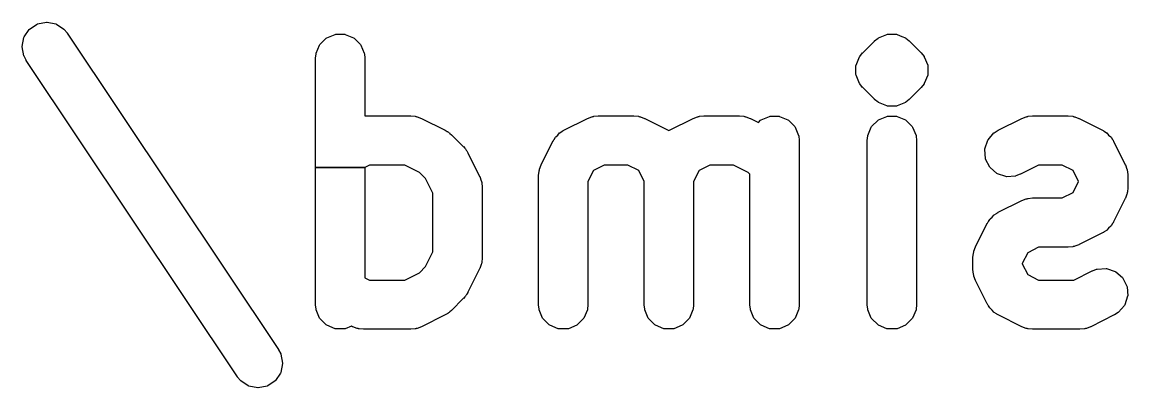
# Model space of a CAD drawing. Extents: x 123.7 to 175.4, y -115.3 to -87.
# Drawn here: x 157.321 to 160.91, y -93.765 to -92.576 of the extents above; entities that cross this region are included whole.
import ezdxf

# ---------------------------------------------------------------- set-up
doc = ezdxf.new("R2010")
doc.units = 0
doc.layers.add('BLACK', color=7, linetype='CONTINUOUS')

msp = doc.modelspace()

# ---------------------------------------------------------------- linework, layer by layer
at = {"layer": 'BLACK', "linetype": 'CONTINUOUS'}
for p, q in [((157.36991, -92.582719), (157.371714, -92.581974)), ((157.371714, -92.581974), (157.400422, -92.576295)), ((157.400422, -92.576295), (157.402373, -92.576297)), ((157.402373, -92.576297), (157.431067, -92.582036)), ((157.431067, -92.582036), (157.432868, -92.582785)), ((157.327898, -92.624645), (157.344181, -92.60033)), ((157.344181, -92.60033), (157.345561, -92.598952)), ((157.345561, -92.598952), (157.36991, -92.582719)), ((157.432868, -92.582785), (157.457183, -92.599068)), ((157.457183, -92.599068), (157.458269, -92.600054)), ((157.458269, -92.600054), (157.467585, -92.611429)), ((157.467585, -92.611429), (157.467877, -92.611824)), ((157.467877, -92.611824), (158.15359, -93.640395)), ((158.310113, -92.627316), (158.337149, -92.616117)), ((158.337149, -92.616117), (158.339062, -92.615736)), ((158.339062, -92.615736), (158.368326, -92.615736)), ((158.368326, -92.615736), (158.370239, -92.616117)), ((158.370239, -92.616117), (158.397275, -92.627316)), ((160.100589, -92.627316), (160.127625, -92.616117)), ((160.127625, -92.616117), (160.129538, -92.615736)), ((160.129538, -92.615736), (160.158802, -92.615736)), ((160.158802, -92.615736), (160.160716, -92.616117)), ((160.160716, -92.616117), (160.176352, -92.622594)), ((157.32141, -92.65514), (157.327149, -92.626446)), ((157.327149, -92.626446), (157.327898, -92.624645)), ((158.275516, -92.67775), (158.286715, -92.650714)), ((158.286715, -92.650714), (158.287798, -92.649091)), ((158.287798, -92.649091), (158.30849, -92.628399)), ((158.30849, -92.628399), (158.310113, -92.627316)), ((158.397275, -92.627316), (158.398898, -92.628399)), ((158.398898, -92.628399), (158.41959, -92.649091)), ((158.41959, -92.649091), (158.420673, -92.650714)), ((158.420673, -92.650714), (158.431872, -92.67775)), ((160.049506, -92.675821), (160.087601, -92.637726)), ((160.087601, -92.637726), (160.087965, -92.637397)), ((160.087965, -92.637397), (160.09933, -92.62807)), ((160.09933, -92.62807), (160.100589, -92.627316)), ((160.176352, -92.622594), (160.176351, -92.622594)), ((160.176351, -92.622594), (160.18775, -92.627315)), ((160.18775, -92.627315), (160.189009, -92.628069)), ((160.189009, -92.628069), (160.200374, -92.637396)), ((160.200374, -92.637396), (160.200737, -92.637725)), ((160.200737, -92.637725), (160.238833, -92.67582)), ((157.321408, -92.657091), (157.32141, -92.65514)), ((157.327087, -92.685799), (157.321408, -92.657091)), ((157.32758, -92.687181), (157.327087, -92.685799)), ((157.334497, -92.700155), (157.32758, -92.687181)), ((158.273718, -92.693805), (158.275159, -92.679173)), ((158.275159, -92.679173), (158.275516, -92.67775)), ((158.431872, -92.67775), (158.432229, -92.679173)), ((158.432229, -92.679173), (158.43367, -92.693805)), ((160.027897, -92.715846), (160.039096, -92.688809)), ((160.039096, -92.688809), (160.039906, -92.687594)), ((160.039851, -92.687549), (160.049177, -92.676185)), ((160.039906, -92.687594), (160.039851, -92.687549)), ((160.049177, -92.676185), (160.049506, -92.675821)), ((160.238833, -92.67582), (160.239163, -92.676184)), ((160.239163, -92.676184), (160.248491, -92.687549)), ((160.248491, -92.687549), (160.249245, -92.688808)), ((160.249245, -92.688808), (160.260444, -92.715844)), ((157.334749, -92.700577), (157.334497, -92.700155)), ((158.020463, -93.729147), (157.334749, -92.700577)), ((158.273694, -92.694295), (158.273718, -92.693805)), ((158.273694, -93.048499), (158.273694, -92.694295)), ((158.43367, -92.693805), (158.433694, -92.694295)), ((158.433694, -92.694295), (158.433694, -92.880961)), ((160.027516, -92.717759), (160.027897, -92.715846)), ((160.027516, -92.747021), (160.027516, -92.717759)), ((160.260444, -92.715844), (160.260825, -92.717757)), ((160.260825, -92.717757), (160.260825, -92.747023)), ((160.027897, -92.748934), (160.027516, -92.747021)), ((160.039096, -92.775971), (160.027897, -92.748934)), ((160.260444, -92.748936), (160.249245, -92.775972)), ((160.260825, -92.747023), (160.260444, -92.748936)), ((160.03985, -92.77723), (160.039096, -92.775971)), ((160.049177, -92.788595), (160.03985, -92.77723)), ((160.049506, -92.788959), (160.049177, -92.788595)), ((160.087601, -92.827054), (160.049506, -92.788959)), ((160.238833, -92.78896), (160.200737, -92.827055)), ((160.239163, -92.788596), (160.238833, -92.78896)), ((160.248491, -92.777231), (160.239163, -92.788596)), ((160.249245, -92.775972), (160.248491, -92.777231)), ((160.087965, -92.827383), (160.087601, -92.827054)), ((160.09933, -92.83671), (160.087965, -92.827383)), ((160.200374, -92.827384), (160.189009, -92.836711)), ((160.200737, -92.827055), (160.200374, -92.827384)), ((160.100589, -92.837464), (160.09933, -92.83671)), ((160.127625, -92.848663), (160.100589, -92.837464)), ((160.129538, -92.849044), (160.127625, -92.848663)), ((160.158802, -92.849044), (160.129538, -92.849044)), ((160.160715, -92.848663), (160.158802, -92.849044)), ((160.176868, -92.841972), (160.160715, -92.848663)), ((160.18775, -92.837465), (160.176868, -92.841972)), ((160.189009, -92.836711), (160.18775, -92.837465)), ((158.433694, -92.880961), (158.582266, -92.880961)), ((158.582266, -92.880961), (158.582756, -92.880985)), ((158.582756, -92.880985), (158.597388, -92.882426)), ((158.597388, -92.882426), (158.598811, -92.882782)), ((158.598811, -92.882782), (158.600552, -92.883502)), ((158.600552, -92.883502), (158.602432, -92.883637)), ((158.602432, -92.883637), (158.603863, -92.883954)), ((158.603863, -92.883954), (158.617595, -92.889209)), ((158.617595, -92.889209), (158.618044, -92.889407)), ((158.618044, -92.889407), (158.694233, -92.927503)), ((159.079822, -92.927503), (159.156012, -92.889407)), ((159.156012, -92.889407), (159.156461, -92.889209)), ((159.156461, -92.889209), (159.170193, -92.883954)), ((159.170193, -92.883954), (159.171624, -92.883637)), ((159.171624, -92.883637), (159.173504, -92.883502)), ((159.173504, -92.883502), (159.175246, -92.882782)), ((159.175246, -92.882782), (159.176668, -92.882426)), ((159.176668, -92.882426), (159.1913, -92.880985)), ((159.1913, -92.880985), (159.19179, -92.880961)), ((159.19179, -92.880961), (159.306075, -92.880961)), ((159.306075, -92.880961), (159.306565, -92.880985)), ((159.306565, -92.880985), (159.321197, -92.882426)), ((159.321197, -92.882426), (159.32262, -92.882782)), ((159.32262, -92.882782), (159.324361, -92.883502)), ((159.324361, -92.883502), (159.326241, -92.883637)), ((159.326241, -92.883637), (159.327672, -92.883954)), ((159.327672, -92.883954), (159.341403, -92.889209)), ((159.341403, -92.889209), (159.341852, -92.889407)), ((159.341852, -92.889407), (159.418043, -92.927503)), ((159.422679, -92.927503), (159.498869, -92.889407)), ((159.498869, -92.889407), (159.499318, -92.889209)), ((159.499318, -92.889209), (159.51305, -92.883954)), ((159.51305, -92.883954), (159.514481, -92.883637)), ((159.514481, -92.883637), (159.516361, -92.883502)), ((159.516361, -92.883502), (159.518103, -92.882782)), ((159.518103, -92.882782), (159.519525, -92.882426)), ((159.519525, -92.882426), (159.534157, -92.880985)), ((159.534157, -92.880985), (159.534647, -92.880961)), ((159.534647, -92.880961), (159.648933, -92.880961)), ((159.648933, -92.880961), (159.649423, -92.880985)), ((159.649423, -92.880985), (159.664055, -92.882426)), ((159.664055, -92.882426), (159.665478, -92.882782)), ((159.665478, -92.882782), (159.667219, -92.883502)), ((159.667219, -92.883502), (159.669099, -92.883637)), ((159.669099, -92.883637), (159.67053, -92.883954)), ((159.67053, -92.883954), (159.684262, -92.889209)), ((159.684262, -92.889209), (159.684711, -92.889407)), ((159.684711, -92.889407), (159.710684, -92.902394)), ((159.710684, -92.902394), (159.718015, -92.895065)), ((159.718015, -92.895065), (159.719637, -92.893982)), ((159.719637, -92.893982), (159.746673, -92.882783)), ((159.746673, -92.882783), (159.748586, -92.882402)), ((159.748586, -92.882402), (159.77785, -92.882402)), ((159.77785, -92.882402), (159.779763, -92.882783)), ((159.779763, -92.882783), (159.806799, -92.893982)), ((159.806799, -92.893982), (159.808422, -92.895065)), ((159.808422, -92.895065), (159.829114, -92.915757)), ((160.078274, -92.915757), (160.098966, -92.895065)), ((160.098966, -92.895065), (160.100589, -92.893982)), ((160.100589, -92.893982), (160.127625, -92.882783)), ((160.127625, -92.882783), (160.129538, -92.882402)), ((160.129538, -92.882402), (160.158802, -92.882402)), ((160.158802, -92.882402), (160.160715, -92.882783)), ((160.160715, -92.882783), (160.187751, -92.893982)), ((160.187751, -92.893982), (160.189374, -92.895065)), ((160.189374, -92.895065), (160.210066, -92.915757)), ((160.489345, -92.927503), (160.565535, -92.889408)), ((160.565535, -92.889408), (160.565984, -92.88921)), ((160.565984, -92.88921), (160.579716, -92.883955)), ((160.579716, -92.883955), (160.581148, -92.883638)), ((160.581148, -92.883638), (160.583022, -92.883504)), ((160.583022, -92.883504), (160.584768, -92.882782)), ((160.584768, -92.882782), (160.586191, -92.882426)), ((160.586191, -92.882426), (160.600823, -92.880985)), ((160.600823, -92.880985), (160.601313, -92.880961)), ((160.601313, -92.880961), (160.715599, -92.880961)), ((160.715599, -92.880961), (160.716089, -92.880985)), ((160.716089, -92.880985), (160.730721, -92.882426)), ((160.730721, -92.882426), (160.732144, -92.882782)), ((160.732144, -92.882782), (160.733885, -92.883502)), ((160.733885, -92.883502), (160.735765, -92.883637)), ((160.735765, -92.883637), (160.737196, -92.883954)), ((160.737196, -92.883954), (160.750928, -92.889209)), ((160.750928, -92.889209), (160.751377, -92.889407)), ((160.751377, -92.889407), (160.827566, -92.927503)), ((158.694233, -92.927503), (158.694661, -92.927743)), ((158.694661, -92.927743), (158.7006, -92.931481)), ((158.7006, -92.931481), (158.702039, -92.932078)), ((158.702039, -92.932078), (158.703295, -92.932832)), ((158.703295, -92.932832), (158.705111, -92.934321)), ((158.705111, -92.934321), (158.707104, -92.935577)), ((158.707104, -92.935577), (158.708218, -92.936533)), ((158.708218, -92.936533), (158.709235, -92.937706)), ((158.709235, -92.937706), (158.714661, -92.942159)), ((159.05991, -92.943364), (159.065838, -92.936532)), ((159.065838, -92.936532), (159.066951, -92.935577)), ((159.066951, -92.935577), (159.07403, -92.931119)), ((159.07403, -92.931119), (159.075183, -92.930121)), ((159.075183, -92.930121), (159.076875, -92.929157)), ((159.076875, -92.929157), (159.077456, -92.928963)), ((159.077456, -92.928963), (159.079395, -92.927743)), ((159.079395, -92.927743), (159.079822, -92.927503)), ((159.418043, -92.927503), (159.418471, -92.927744)), ((159.418471, -92.927744), (159.42036, -92.928933)), ((159.42036, -92.928933), (159.422252, -92.927743)), ((159.422252, -92.927743), (159.422679, -92.927503)), ((159.829114, -92.915757), (159.830197, -92.91738)), ((159.830197, -92.91738), (159.841396, -92.944416)), ((160.065992, -92.944416), (160.077191, -92.91738)), ((160.077191, -92.91738), (160.078274, -92.915757)), ((160.210066, -92.915757), (160.211149, -92.91738)), ((160.211149, -92.91738), (160.222348, -92.944416)), ((160.456188, -92.95864), (160.475362, -92.936532)), ((160.475362, -92.936532), (160.476475, -92.935577)), ((160.476475, -92.935577), (160.488917, -92.927744)), ((160.488917, -92.927744), (160.489345, -92.927503)), ((160.827566, -92.927503), (160.827993, -92.927743)), ((160.827993, -92.927743), (160.829926, -92.928959)), ((160.829926, -92.928959), (160.830514, -92.929156)), ((160.830514, -92.929156), (160.832206, -92.930122)), ((160.832206, -92.930122), (160.833355, -92.931119)), ((160.833355, -92.931119), (160.840437, -92.935577)), ((160.840437, -92.935577), (160.84155, -92.936532)), ((160.84155, -92.936532), (160.847477, -92.943366)), ((158.714661, -92.942159), (158.715025, -92.942488)), ((158.715025, -92.942488), (158.75312, -92.980583)), ((159.00595, -93.03947), (159.044045, -92.96328)), ((159.044045, -92.96328), (159.044285, -92.962854)), ((159.044285, -92.962854), (159.045503, -92.960917)), ((159.045503, -92.960917), (159.045699, -92.960331)), ((159.045699, -92.960331), (159.046663, -92.958641)), ((159.046663, -92.958641), (159.047659, -92.95749)), ((159.047659, -92.95749), (159.052118, -92.950409)), ((159.052118, -92.950409), (159.053073, -92.949296)), ((159.053073, -92.949296), (159.05991, -92.943364)), ((159.841396, -92.944416), (159.841753, -92.945839)), ((159.841753, -92.945839), (159.843194, -92.960471)), ((159.843194, -92.960471), (159.843218, -92.960961)), ((159.843218, -92.960961), (159.843218, -93.494295)), ((160.06417, -92.960961), (160.064194, -92.960471)), ((160.06417, -93.494295), (160.06417, -92.960961)), ((160.064194, -92.960471), (160.065635, -92.945839)), ((160.065635, -92.945839), (160.065992, -92.944416)), ((160.222348, -92.944416), (160.222705, -92.945839)), ((160.222705, -92.945839), (160.224146, -92.960471)), ((160.224146, -92.960471), (160.22417, -92.960961)), ((160.22417, -92.960961), (160.22417, -93.494295)), ((160.445969, -92.988096), (160.455222, -92.960335)), ((160.455222, -92.960335), (160.456188, -92.95864)), ((160.847477, -92.943366), (160.854314, -92.949296)), ((160.854314, -92.949296), (160.855269, -92.950409)), ((160.855269, -92.950409), (160.859725, -92.957487)), ((160.859725, -92.957487), (160.860724, -92.958639)), ((160.860724, -92.958639), (160.861689, -92.960334)), ((160.861689, -92.960334), (160.861881, -92.960912)), ((160.861881, -92.960912), (160.863102, -92.962851)), ((160.863102, -92.962851), (160.863343, -92.963279)), ((160.863343, -92.963279), (160.901438, -93.039469)), ((158.75312, -92.980583), (158.753449, -92.980947)), ((158.753449, -92.980947), (158.7579, -92.986371)), ((158.7579, -92.986371), (158.759075, -92.98739)), ((158.759075, -92.98739), (158.760032, -92.988505)), ((158.760032, -92.988505), (158.76128, -92.990489)), ((158.76128, -92.990489), (158.762776, -92.992311)), ((158.762776, -92.992311), (158.763531, -92.993571)), ((158.763531, -92.993571), (158.764126, -92.99501)), ((158.764126, -92.99501), (158.767864, -93.000946)), ((158.767864, -93.000946), (158.768105, -93.001374)), ((158.768105, -93.001374), (158.8062, -93.077564)), ((160.445725, -92.990031), (160.445969, -92.988096)), ((160.447799, -93.019221), (160.445725, -92.990031)), ((158.273694, -93.494295), (158.273694, -93.048499)), ((158.273694, -93.048499), (158.433694, -93.048499)), ((158.433694, -93.048499), (158.273694, -93.048499)), ((158.44877, -93.040961), (158.433694, -93.048499)), ((158.433694, -93.048499), (158.433694, -93.406757)), ((158.56338, -93.040961), (158.44877, -93.040961)), ((158.611064, -93.064803), (158.56338, -93.040961)), ((159.000497, -93.053651), (159.005752, -93.039919)), ((159.005752, -93.039919), (159.00595, -93.03947)), ((159.210675, -93.040961), (159.175226, -93.058684)), ((159.28719, -93.040961), (159.210675, -93.040961)), ((159.322637, -93.058684), (159.28719, -93.040961)), ((159.553532, -93.040961), (159.518083, -93.058684)), ((159.630047, -93.040961), (159.553532, -93.040961)), ((159.677731, -93.064803), (159.630047, -93.040961)), ((160.448314, -93.021103), (160.447799, -93.019221)), ((160.461402, -93.047277), (160.448314, -93.021103)), ((160.462598, -93.048818), (160.461402, -93.047277)), ((160.484706, -93.067992), (160.462598, -93.048818)), ((160.620199, -93.040961), (160.560901, -93.070611)), ((160.696713, -93.040961), (160.620199, -93.040961)), ((160.732159, -93.058683), (160.696713, -93.040961)), ((160.901438, -93.039469), (160.901636, -93.039918)), ((160.901636, -93.039918), (160.906891, -93.05365)), ((158.630803, -93.084542), (158.611064, -93.064803)), ((158.654647, -93.132227), (158.630803, -93.084542)), ((158.8062, -93.077564), (158.806398, -93.078013)), ((158.806398, -93.078013), (158.811653, -93.091745)), ((158.997504, -93.075247), (158.997528, -93.074757)), ((158.997504, -93.494295), (158.997504, -93.075247)), ((158.997528, -93.074757), (158.998969, -93.060125)), ((158.998969, -93.060125), (158.999325, -93.058702)), ((158.999325, -93.058702), (159.000046, -93.056959)), ((159.000046, -93.056959), (159.00018, -93.055083)), ((159.00018, -93.055083), (159.000497, -93.053651)), ((159.175226, -93.058684), (159.157504, -93.094131)), ((159.340361, -93.094132), (159.322637, -93.058684)), ((159.518083, -93.058684), (159.500361, -93.094131)), ((159.683218, -93.07029), (159.677731, -93.064803)), ((159.683218, -93.494295), (159.683218, -93.07029)), ((160.486401, -93.068958), (160.484706, -93.067992)), ((160.514162, -93.078211), (160.486401, -93.068958)), ((160.516097, -93.078455), (160.514162, -93.078211)), ((160.545287, -93.076381), (160.516097, -93.078455)), ((160.54672, -93.076064), (160.545287, -93.076381)), ((160.560452, -93.070809), (160.54672, -93.076064)), ((160.560901, -93.070611), (160.560452, -93.070809)), ((160.749885, -93.094132), (160.732159, -93.058683)), ((160.906891, -93.05365), (160.907209, -93.055084)), ((160.907209, -93.055084), (160.907341, -93.056959)), ((160.907341, -93.056959), (160.908063, -93.0587)), ((160.908063, -93.0587), (160.90842, -93.060125)), ((160.90842, -93.060125), (160.909861, -93.074757)), ((160.909861, -93.074757), (160.909885, -93.075247)), ((160.909885, -93.075247), (160.909885, -93.113342)), ((158.811653, -93.091745), (158.811971, -93.093179)), ((158.811971, -93.093179), (158.812103, -93.095054)), ((158.812103, -93.095054), (158.812825, -93.096795)), ((158.812825, -93.096795), (158.813182, -93.09822)), ((158.813182, -93.09822), (158.814623, -93.112852)), ((158.814623, -93.112852), (158.814647, -93.113342)), ((158.814647, -93.113342), (158.814647, -93.341914)), ((159.157504, -93.094131), (159.157504, -93.494295)), ((159.340361, -93.494295), (159.340361, -93.094132)), ((159.500361, -93.094131), (159.500361, -93.494295)), ((160.73216, -93.129904), (160.749885, -93.094455)), ((160.749885, -93.094455), (160.749885, -93.094132)), ((160.909861, -93.113832), (160.90842, -93.128464)), ((160.909885, -93.113342), (160.909861, -93.113832)), ((158.654647, -93.323027), (158.654647, -93.132227)), ((160.489346, -93.194169), (160.565536, -93.156074)), ((160.565536, -93.156074), (160.565985, -93.155876)), ((160.565985, -93.155876), (160.579717, -93.150621)), ((160.579717, -93.150621), (160.581149, -93.150304)), ((160.581149, -93.150304), (160.583025, -93.15017)), ((160.583025, -93.15017), (160.584768, -93.149449)), ((160.584768, -93.149449), (160.586191, -93.149093)), ((160.586191, -93.149093), (160.600823, -93.147652)), ((160.600823, -93.147652), (160.601313, -93.147628)), ((160.601313, -93.147628), (160.696714, -93.147628)), ((160.696714, -93.147628), (160.73216, -93.129904)), ((160.901439, -93.14912), (160.863343, -93.22531)), ((160.901637, -93.148671), (160.901439, -93.14912)), ((160.906892, -93.134939), (160.901637, -93.148671)), ((160.907209, -93.133506), (160.906892, -93.134939)), ((160.907342, -93.131626), (160.907209, -93.133506)), ((160.908063, -93.129888), (160.907342, -93.131626)), ((160.90842, -93.128464), (160.908063, -93.129888)), ((160.453809, -93.229519), (160.455029, -93.22758)), ((160.455029, -93.22758), (160.455223, -93.226999)), ((160.455223, -93.226999), (160.456187, -93.225307)), ((160.456187, -93.225307), (160.457185, -93.224154)), ((160.457185, -93.224154), (160.461643, -93.217075)), ((160.461643, -93.217075), (160.462598, -93.215962)), ((160.462598, -93.215962), (160.46943, -93.210034)), ((160.46943, -93.210034), (160.475362, -93.203197)), ((160.475362, -93.203197), (160.476475, -93.202242)), ((160.476475, -93.202242), (160.483556, -93.197783)), ((160.483556, -93.197783), (160.484707, -93.196787)), ((160.484707, -93.196787), (160.486397, -93.195823)), ((160.486397, -93.195823), (160.486983, -93.195627)), ((160.486983, -93.195627), (160.48892, -93.194409)), ((160.48892, -93.194409), (160.489346, -93.194169)), ((160.861691, -93.228252), (160.860722, -93.229952)), ((160.861884, -93.227669), (160.861691, -93.228252)), ((160.863101, -93.225739), (160.861884, -93.227669)), ((160.863343, -93.22531), (160.863101, -93.225739)), ((160.415473, -93.306137), (160.453569, -93.229946)), ((160.453569, -93.229946), (160.453809, -93.229519)), ((160.827566, -93.261087), (160.751376, -93.299182)), ((160.827994, -93.260846), (160.827566, -93.261087)), ((160.829929, -93.259627), (160.827994, -93.260846)), ((160.83051, -93.259434), (160.829929, -93.259627)), ((160.832208, -93.258467), (160.83051, -93.259434)), ((160.833356, -93.25747), (160.832208, -93.258467)), ((160.840436, -93.253015), (160.833356, -93.25747)), ((160.84155, -93.252059), (160.840436, -93.253015)), ((160.84748, -93.24522), (160.84155, -93.252059)), ((160.854314, -93.239294), (160.84748, -93.24522)), ((160.85527, -93.23818), (160.854314, -93.239294)), ((160.859727, -93.231098), (160.85527, -93.23818)), ((160.860722, -93.229952), (160.859727, -93.231098)), ((160.750927, -93.29938), (160.737195, -93.304635)), ((160.751376, -93.299182), (160.750927, -93.29938)), ((158.630803, -93.370713), (158.654647, -93.323027)), ((160.407051, -93.341424), (160.408492, -93.326792)), ((160.408492, -93.326792), (160.408848, -93.32537)), ((160.408848, -93.32537), (160.409568, -93.323628)), ((160.409568, -93.323628), (160.409703, -93.321748)), ((160.409703, -93.321748), (160.41002, -93.320317)), ((160.41002, -93.320317), (160.415275, -93.306586)), ((160.415275, -93.306586), (160.415473, -93.306137)), ((160.58475, -93.32535), (160.567027, -93.360798)), ((160.620198, -93.307628), (160.58475, -93.32535)), ((160.715599, -93.307628), (160.620198, -93.307628)), ((160.716089, -93.307604), (160.715599, -93.307628)), ((160.730721, -93.306163), (160.716089, -93.307604)), ((160.732146, -93.305806), (160.730721, -93.306163)), ((160.733883, -93.305085), (160.732146, -93.305806)), ((160.735761, -93.304953), (160.733883, -93.305085)), ((160.737195, -93.304635), (160.735761, -93.304953)), ((158.611063, -93.390453), (158.630803, -93.370713)), ((158.811653, -93.363511), (158.806398, -93.377243)), ((158.811971, -93.362077), (158.811653, -93.363511)), ((158.812103, -93.3602), (158.811971, -93.362077)), ((158.812825, -93.358461), (158.812103, -93.3602)), ((158.813182, -93.357036), (158.812825, -93.358461)), ((158.814623, -93.342404), (158.813182, -93.357036)), ((158.814647, -93.341914), (158.814623, -93.342404)), ((160.407027, -93.341914), (160.407051, -93.341424)), ((160.407027, -93.380009), (160.407027, -93.341914)), ((160.567027, -93.360798), (160.567027, -93.361123)), ((160.567027, -93.361123), (160.58475, -93.396571)), ((158.433694, -93.406757), (158.44877, -93.414295)), ((158.563381, -93.414295), (158.611063, -93.390453)), ((158.8062, -93.377692), (158.768105, -93.453882)), ((158.806398, -93.377243), (158.8062, -93.377692)), ((160.407051, -93.380499), (160.407027, -93.380009)), ((160.408492, -93.395131), (160.407051, -93.380499)), ((160.408848, -93.396554), (160.408492, -93.395131)), ((160.409568, -93.398295), (160.408848, -93.396554)), ((160.409703, -93.400175), (160.409568, -93.398295)), ((160.41002, -93.401606), (160.409703, -93.400175)), ((160.415275, -93.415337), (160.41002, -93.401606)), ((160.58475, -93.396571), (160.620198, -93.414295)), ((160.734809, -93.414295), (160.794108, -93.384646)), ((160.794108, -93.384646), (160.794557, -93.384448)), ((160.794557, -93.384448), (160.808289, -93.379193)), ((160.808289, -93.379193), (160.809722, -93.378876)), ((160.809722, -93.378876), (160.838912, -93.376802)), ((160.838912, -93.376802), (160.840847, -93.377046)), ((160.840847, -93.377046), (160.868608, -93.3863)), ((160.868608, -93.3863), (160.870303, -93.387266)), ((160.870303, -93.387266), (160.892411, -93.406439)), ((160.892411, -93.406439), (160.893607, -93.40798)), ((160.893607, -93.40798), (160.906694, -93.434155)), ((158.44877, -93.414295), (158.563381, -93.414295)), ((160.415473, -93.415786), (160.415275, -93.415337)), ((160.453569, -93.491977), (160.415473, -93.415786)), ((160.620198, -93.414295), (160.734809, -93.414295)), ((160.906694, -93.434155), (160.907209, -93.436037)), ((160.907209, -93.436037), (160.909283, -93.465227)), ((158.753121, -93.474671), (158.715026, -93.512767)), ((158.75345, -93.474308), (158.753121, -93.474671)), ((158.757901, -93.468883), (158.75345, -93.474308)), ((158.759075, -93.467866), (158.757901, -93.468883)), ((158.760032, -93.466751), (158.759075, -93.467866)), ((158.761284, -93.46476), (158.760032, -93.466751)), ((158.762776, -93.462944), (158.761284, -93.46476)), ((158.763532, -93.461684), (158.762776, -93.462944)), ((158.764129, -93.460241), (158.763532, -93.461684)), ((158.767864, -93.45431), (158.764129, -93.460241)), ((158.768105, -93.453882), (158.767864, -93.45431)), ((160.909039, -93.467162), (160.899785, -93.494923)), ((160.909283, -93.465227), (160.909039, -93.467162)), ((158.273718, -93.494785), (158.273694, -93.494295)), ((158.275159, -93.509417), (158.273718, -93.494785)), ((158.275516, -93.51084), (158.275159, -93.509417)), ((158.286715, -93.537876), (158.275516, -93.51084)), ((158.714662, -93.513097), (158.709239, -93.517546)), ((158.715026, -93.512767), (158.714662, -93.513097)), ((158.997528, -93.494785), (158.997504, -93.494295)), ((158.998969, -93.509417), (158.997528, -93.494785)), ((158.999326, -93.51084), (158.998969, -93.509417)), ((159.010525, -93.537876), (158.999326, -93.51084)), ((159.155682, -93.51084), (159.144483, -93.537876)), ((159.156039, -93.509417), (159.155682, -93.51084)), ((159.15748, -93.494785), (159.156039, -93.509417)), ((159.157504, -93.494295), (159.15748, -93.494785)), ((159.340385, -93.494785), (159.340361, -93.494295)), ((159.341826, -93.509417), (159.340385, -93.494785)), ((159.342183, -93.51084), (159.341826, -93.509417)), ((159.353382, -93.537876), (159.342183, -93.51084)), ((159.498539, -93.51084), (159.48734, -93.537876)), ((159.498896, -93.509417), (159.498539, -93.51084)), ((159.500337, -93.494785), (159.498896, -93.509417)), ((159.500361, -93.494295), (159.500337, -93.494785)), ((159.683242, -93.494785), (159.683218, -93.494295)), ((159.684683, -93.509417), (159.683242, -93.494785)), ((159.68504, -93.51084), (159.684683, -93.509417)), ((159.696239, -93.537876), (159.68504, -93.51084)), ((159.841396, -93.51084), (159.830197, -93.537876)), ((159.841753, -93.509417), (159.841396, -93.51084)), ((159.843194, -93.494785), (159.841753, -93.509417)), ((159.843218, -93.494295), (159.843194, -93.494785)), ((160.064194, -93.494785), (160.06417, -93.494295)), ((160.065635, -93.509417), (160.064194, -93.494785)), ((160.065992, -93.51084), (160.065635, -93.509417)), ((160.077191, -93.537876), (160.065992, -93.51084)), ((160.222348, -93.51084), (160.211149, -93.537876)), ((160.222705, -93.509417), (160.222348, -93.51084)), ((160.224146, -93.494785), (160.222705, -93.509417)), ((160.22417, -93.494295), (160.224146, -93.494785)), ((160.45381, -93.492405), (160.453569, -93.491977)), ((160.455029, -93.494341), (160.45381, -93.492405)), ((160.455223, -93.494923), (160.455029, -93.494341)), ((160.456189, -93.496618), (160.455223, -93.494923)), ((160.457185, -93.497766), (160.456189, -93.496618)), ((160.461643, -93.504848), (160.457185, -93.497766)), ((160.462598, -93.505961), (160.461643, -93.504848)), ((160.46943, -93.511887), (160.462598, -93.505961)), ((160.475362, -93.518726), (160.46943, -93.511887)), ((160.898819, -93.496618), (160.879646, -93.518726)), ((160.899785, -93.494923), (160.898819, -93.496618)), ((158.287798, -93.539499), (158.286715, -93.537876)), ((158.30849, -93.560191), (158.287798, -93.539499)), ((158.694233, -93.527754), (158.618043, -93.565849)), ((158.694661, -93.527513), (158.694233, -93.527754)), ((158.700597, -93.523775), (158.694661, -93.527513)), ((158.702037, -93.52318), (158.700597, -93.523775)), ((158.703297, -93.522424), (158.702037, -93.52318)), ((158.705107, -93.520937), (158.703297, -93.522424)), ((158.707103, -93.519682), (158.705107, -93.520937)), ((158.708218, -93.518725), (158.707103, -93.519682)), ((158.709239, -93.517546), (158.708218, -93.518725)), ((159.011608, -93.539499), (159.010525, -93.537876)), ((159.0323, -93.560191), (159.011608, -93.539499)), ((159.1434, -93.539499), (159.122708, -93.560191)), ((159.144483, -93.537876), (159.1434, -93.539499)), ((159.354465, -93.539499), (159.353382, -93.537876)), ((159.375157, -93.560191), (159.354465, -93.539499)), ((159.486257, -93.539499), (159.465565, -93.560191)), ((159.48734, -93.537876), (159.486257, -93.539499)), ((159.697322, -93.539499), (159.696239, -93.537876)), ((159.718014, -93.560191), (159.697322, -93.539499)), ((159.829114, -93.539499), (159.808422, -93.560191)), ((159.830197, -93.537876), (159.829114, -93.539499)), ((160.078274, -93.539499), (160.077191, -93.537876)), ((160.098966, -93.560191), (160.078274, -93.539499)), ((160.210066, -93.539499), (160.189374, -93.560191)), ((160.211149, -93.537876), (160.210066, -93.539499)), ((160.476476, -93.519682), (160.475362, -93.518726)), ((160.483554, -93.524137), (160.476476, -93.519682)), ((160.484705, -93.525135), (160.483554, -93.524137)), ((160.486401, -93.526101), (160.484705, -93.525135)), ((160.486982, -93.526294), (160.486401, -93.526101)), ((160.488918, -93.527513), (160.486982, -93.526294)), ((160.489346, -93.527754), (160.488918, -93.527513)), ((160.565536, -93.565849), (160.489346, -93.527754)), ((160.865662, -93.527754), (160.789471, -93.565849)), ((160.866089, -93.527514), (160.865662, -93.527754)), ((160.878532, -93.519682), (160.866089, -93.527514)), ((160.879646, -93.518726), (160.878532, -93.519682)), ((158.310113, -93.561274), (158.30849, -93.560191)), ((158.337149, -93.572473), (158.310113, -93.561274)), ((158.339062, -93.572854), (158.337149, -93.572473)), ((158.368326, -93.572854), (158.339062, -93.572854)), ((158.37024, -93.572473), (158.368326, -93.572854)), ((158.390538, -93.564064), (158.37024, -93.572473)), ((158.394108, -93.565849), (158.390538, -93.564064)), ((158.394557, -93.566047), (158.394108, -93.565849)), ((158.408289, -93.571302), (158.394557, -93.566047)), ((158.409723, -93.57162), (158.408289, -93.571302)), ((158.411601, -93.571752), (158.409723, -93.57162)), ((158.413339, -93.572473), (158.411601, -93.571752)), ((158.414763, -93.57283), (158.413339, -93.572473)), ((158.429395, -93.574271), (158.414763, -93.57283)), ((158.429885, -93.574295), (158.429395, -93.574271)), ((158.582266, -93.574295), (158.429885, -93.574295)), ((158.582756, -93.574271), (158.582266, -93.574295)), ((158.597388, -93.57283), (158.582756, -93.574271)), ((158.598813, -93.572473), (158.597388, -93.57283)), ((158.60055, -93.571752), (158.598813, -93.572473)), ((158.602428, -93.57162), (158.60055, -93.571752)), ((158.603862, -93.571302), (158.602428, -93.57162)), ((158.617594, -93.566047), (158.603862, -93.571302)), ((158.618043, -93.565849), (158.617594, -93.566047)), ((159.033923, -93.561274), (159.0323, -93.560191)), ((159.060959, -93.572473), (159.033923, -93.561274)), ((159.062872, -93.572854), (159.060959, -93.572473)), ((159.092136, -93.572854), (159.062872, -93.572854)), ((159.094049, -93.572473), (159.092136, -93.572854)), ((159.121085, -93.561274), (159.094049, -93.572473)), ((159.122708, -93.560191), (159.121085, -93.561274)), ((159.37678, -93.561274), (159.375157, -93.560191)), ((159.403816, -93.572473), (159.37678, -93.561274)), ((159.405729, -93.572854), (159.403816, -93.572473)), ((159.434993, -93.572854), (159.405729, -93.572854)), ((159.436906, -93.572473), (159.434993, -93.572854)), ((159.463942, -93.561274), (159.436906, -93.572473)), ((159.465565, -93.560191), (159.463942, -93.561274)), ((159.719637, -93.561274), (159.718014, -93.560191)), ((159.746673, -93.572473), (159.719637, -93.561274)), ((159.748586, -93.572854), (159.746673, -93.572473)), ((159.77785, -93.572854), (159.748586, -93.572854)), ((159.779763, -93.572473), (159.77785, -93.572854)), ((159.806799, -93.561274), (159.779763, -93.572473)), ((159.808422, -93.560191), (159.806799, -93.561274)), ((160.100589, -93.561274), (160.098966, -93.560191)), ((160.127625, -93.572473), (160.100589, -93.561274)), ((160.129538, -93.572854), (160.127625, -93.572473)), ((160.158802, -93.572854), (160.129538, -93.572854)), ((160.160715, -93.572473), (160.158802, -93.572854)), ((160.187751, -93.561274), (160.160715, -93.572473)), ((160.189374, -93.560191), (160.187751, -93.561274)), ((160.565985, -93.566047), (160.565536, -93.565849)), ((160.579717, -93.571302), (160.565985, -93.566047)), ((160.581151, -93.57162), (160.579717, -93.571302)), ((160.583029, -93.571752), (160.581151, -93.57162)), ((160.584767, -93.572473), (160.583029, -93.571752)), ((160.586191, -93.57283), (160.584767, -93.572473)), ((160.600823, -93.574271), (160.586191, -93.57283)), ((160.601313, -93.574295), (160.600823, -93.574271)), ((160.753694, -93.574295), (160.601313, -93.574295)), ((160.754184, -93.574271), (160.753694, -93.574295)), ((160.768816, -93.57283), (160.754184, -93.574271)), ((160.770241, -93.572473), (160.768816, -93.57283)), ((160.771978, -93.571752), (160.770241, -93.572473)), ((160.773856, -93.57162), (160.771978, -93.571752)), ((160.77529, -93.571302), (160.773856, -93.57162)), ((160.789022, -93.566047), (160.77529, -93.571302)), ((160.789471, -93.565849), (160.789022, -93.566047)), ((158.15359, -93.640395), (158.153842, -93.640815)), ((158.153842, -93.640815), (158.16076, -93.653789)), ((158.16076, -93.653789), (158.161253, -93.655172)), ((158.161253, -93.655172), (158.166932, -93.683879)), ((158.16693, -93.68583), (158.161191, -93.714525)), ((158.166932, -93.683879), (158.16693, -93.68583)), ((158.020755, -93.729541), (158.020463, -93.729147)), ((158.03007, -93.740916), (158.020755, -93.729541)), ((158.160442, -93.716326), (158.144158, -93.740641)), ((158.161191, -93.714525), (158.160442, -93.716326)), ((158.031156, -93.741902), (158.03007, -93.740916)), ((158.055471, -93.758186), (158.031156, -93.741902)), ((158.057273, -93.758935), (158.055471, -93.758186)), ((158.085968, -93.764673), (158.057273, -93.758935)), ((158.087918, -93.764675), (158.085968, -93.764673)), ((158.116625, -93.758997), (158.087918, -93.764675)), ((158.118429, -93.758252), (158.116625, -93.758997)), ((158.142778, -93.742019), (158.118429, -93.758252)), ((158.144158, -93.740641), (158.142778, -93.742019))]:
    msp.add_line(p, q, dxfattribs=at)

doc.saveas('drawing.dxf')
